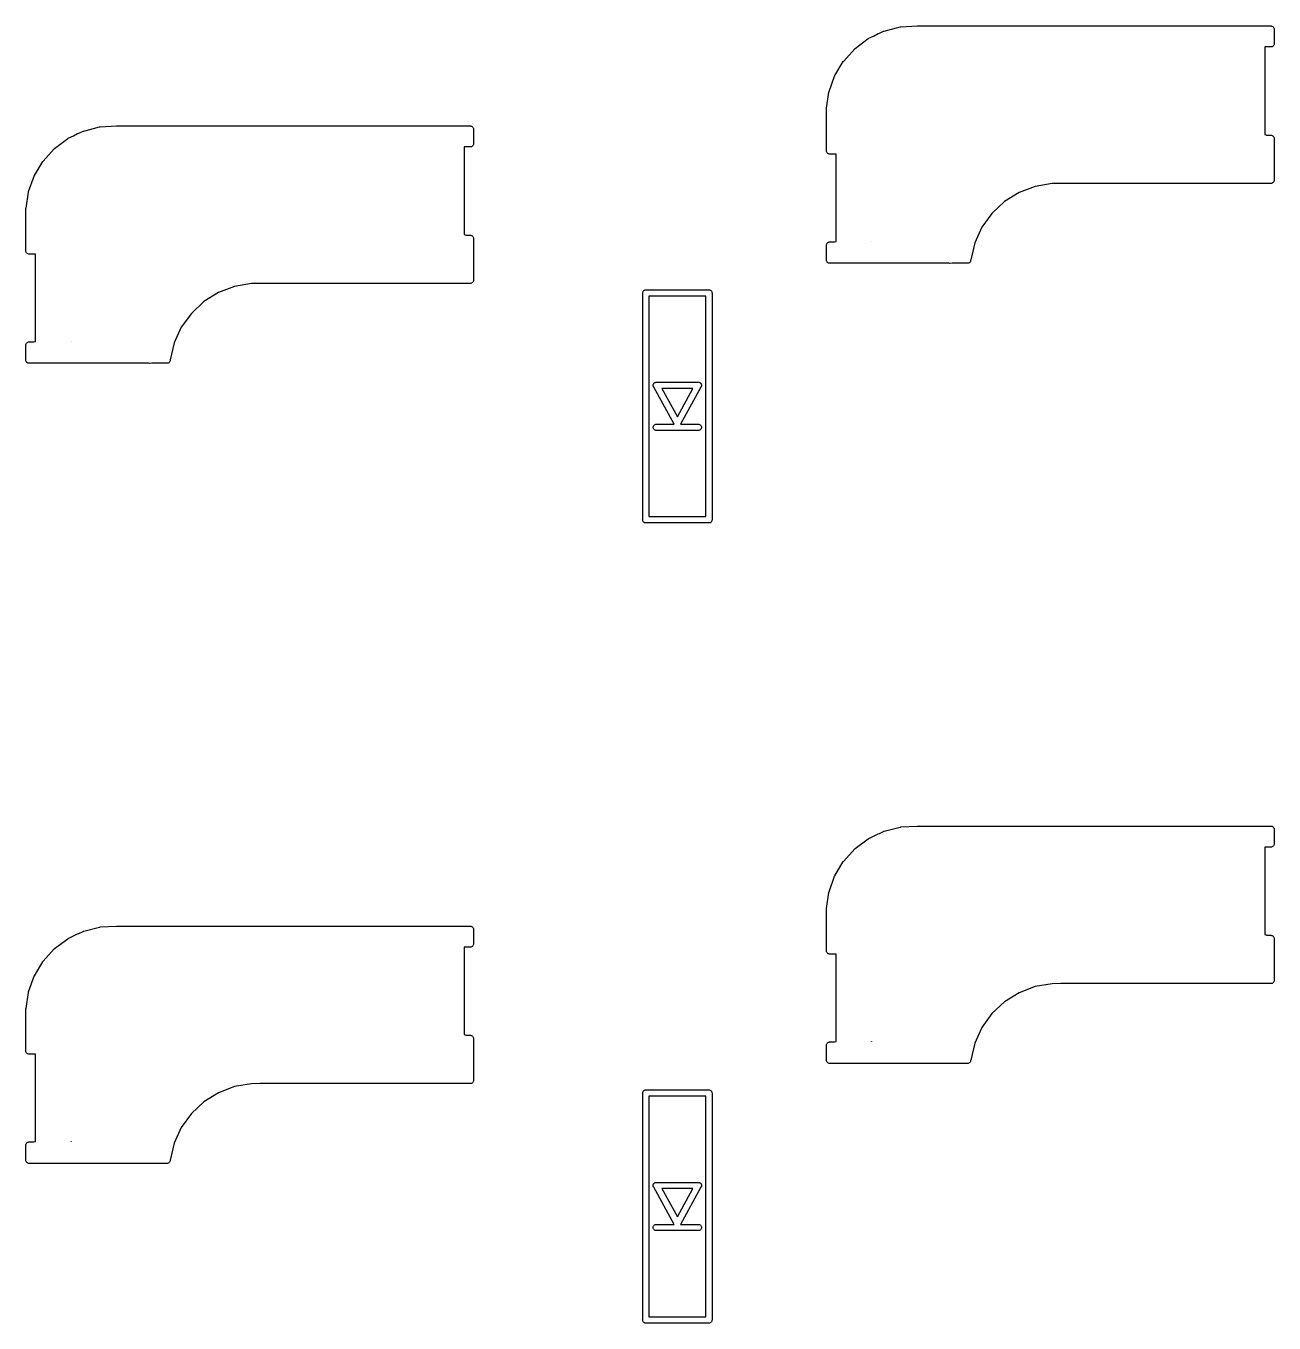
# Model space of a CAD drawing. Extents: x 85 to 230, y -159 to -77.
# Drawn here: x 127.38 to 157.07, y -109.93 to -79.05 of the extents above; entities that cross this region are included whole.
import ezdxf

# ---------------------------------------------------------------- set-up
doc = ezdxf.new("R2010")
doc.units = 0
doc.header["$MEASUREMENT"] = 0
doc.layers.add('BLACK', color=7, linetype='CONTINUOUS')

msp = doc.modelspace()

# ---------------------------------------------------------------- linework, layer by layer
at = {"layer": 'BLACK', "linetype": 'CONTINUOUS'}
for p, q in [((148.192, -79.0709), (148.582, -79.0495)), ((148.582, -79.0495), (148.583, -79.0494)), ((148.583, -79.0494), (148.586, -79.0496)), ((148.586, -79.0496), (148.59, -79.0494)), ((148.59, -79.0494), (148.602, -79.05)), ((148.602, -79.05), (156.996, -79.05)), ((156.996, -79.05), (157, -79.0496)), ((157, -79.0496), (157.005, -79.0501)), ((157.005, -79.0501), (157.015, -79.0511)), ((157.015, -79.0511), (157.029, -79.0554)), ((157.029, -79.0554), (157.042, -79.0623)), ((147.106, -79.5847), (147.42, -79.3509)), ((147.42, -79.3503), (147.426, -79.3469)), ((147.42, -79.3509), (147.42, -79.3503)), ((147.426, -79.3469), (147.432, -79.3433)), ((147.432, -79.3433), (147.56, -79.282)), ((147.56, -79.282), (147.653, -79.2325)), ((147.653, -79.2325), (147.683, -79.2233)), ((147.683, -79.2233), (147.785, -79.1748)), ((147.785, -79.1748), (147.786, -79.1744)), ((147.786, -79.1744), (147.792, -79.1722)), ((147.792, -79.1722), (147.799, -79.1699)), ((147.799, -79.1699), (148.177, -79.0731)), ((148.177, -79.0731), (148.178, -79.0728)), ((148.177, -79.0731), (148.177, -79.0731)), ((148.177, -79.0731), (148.177, -79.0731)), ((148.178, -79.0728), (148.185, -79.0719)), ((148.185, -79.0719), (148.192, -79.0709)), ((157.042, -79.0623), (157.053, -79.0717)), ((157.053, -79.0717), (157.063, -79.0831)), ((157.063, -79.0831), (157.07, -79.0962)), ((157.07, -79.0962), (157.074, -79.1103)), ((157.074, -79.1103), (157.075, -79.125)), ((157.075, -79.125), (157.075, -79.1287)), ((157.075, -79.1287), (157.075, -79.4713)), ((146.834, -79.8847), (147.096, -79.5945)), ((147.096, -79.5938), (147.101, -79.5893)), ((147.096, -79.5945), (147.096, -79.5938)), ((147.096, -79.5945), (147.096, -79.5945)), ((147.096, -79.5945), (147.096, -79.5945)), ((147.101, -79.5893), (147.106, -79.5847)), ((156.996, -79.55), (156.855, -79.55)), ((156.855, -79.55), (156.855, -81.6327)), ((157, -79.5504), (156.996, -79.55)), ((157.004, -79.55), (157, -79.5504)), ((157.015, -79.5489), (157.004, -79.55)), ((157.029, -79.5446), (157.015, -79.5489)), ((157.042, -79.5377), (157.029, -79.5446)), ((157.053, -79.5283), (157.042, -79.5377)), ((157.063, -79.5169), (157.053, -79.5283)), ((157.07, -79.5038), (157.063, -79.5169)), ((157.074, -79.4897), (157.07, -79.5038)), ((157.075, -79.475), (157.074, -79.4897)), ((157.075, -79.4713), (157.075, -79.475)), ((146.625, -80.2319), (146.825, -79.8965)), ((146.825, -79.8964), (146.826, -79.8956)), ((146.825, -79.8965), (146.825, -79.8964)), ((146.825, -79.8965), (146.825, -79.8965)), ((146.826, -79.8956), (146.83, -79.8902)), ((146.83, -79.8902), (146.834, -79.8847)), ((146.487, -80.6132), (146.618, -80.2452)), ((146.618, -80.2452), (146.619, -80.2442)), ((146.619, -80.2442), (146.622, -80.2381)), ((146.622, -80.2381), (146.625, -80.2319)), ((146.427, -81.0085), (146.483, -80.6274)), ((146.483, -80.6264), (146.485, -80.6198)), ((146.483, -80.6274), (146.483, -80.6264)), ((146.483, -80.6274), (146.483, -80.6274)), ((146.483, -80.6274), (146.483, -80.6274)), ((146.485, -80.6198), (146.487, -80.6132)), ((146.425, -81.0213), (146.426, -81.0103)), ((146.425, -82.0213), (146.425, -81.0213)), ((146.426, -81.0103), (146.427, -81.0085)), ((128.749, -81.5511), (129.127, -81.4543)), ((129.127, -81.4543), (129.128, -81.4541)), ((129.127, -81.4543), (129.127, -81.4543)), ((129.127, -81.4543), (129.127, -81.4543)), ((129.128, -81.4541), (129.135, -81.4531)), ((129.135, -81.4531), (129.142, -81.4521)), ((129.142, -81.4521), (129.532, -81.4307)), ((129.532, -81.4307), (129.533, -81.4307)), ((129.533, -81.4307), (129.536, -81.4308)), ((129.536, -81.4308), (129.54, -81.4307)), ((129.54, -81.4307), (129.552, -81.4312)), ((129.552, -81.4312), (137.946, -81.4312)), ((137.946, -81.4312), (137.95, -81.4309)), ((137.95, -81.4309), (137.955, -81.4314)), ((137.955, -81.4314), (137.965, -81.4323)), ((137.965, -81.4323), (137.979, -81.4366)), ((137.979, -81.4366), (137.992, -81.4436)), ((137.992, -81.4436), (138.003, -81.453)), ((138.003, -81.453), (138.013, -81.4644)), ((138.013, -81.4644), (138.02, -81.4774)), ((138.02, -81.4774), (138.024, -81.4915)), ((138.024, -81.4915), (138.025, -81.5062)), ((138.025, -81.5062), (138.025, -81.5099)), ((138.025, -81.5099), (138.025, -81.8526)), ((128.056, -81.9659), (128.37, -81.7322)), ((128.37, -81.7315), (128.376, -81.7281)), ((128.37, -81.7322), (128.37, -81.7315)), ((128.376, -81.7281), (128.382, -81.7246)), ((128.382, -81.7246), (128.51, -81.6633)), ((128.51, -81.6633), (128.603, -81.6137)), ((128.603, -81.6137), (128.633, -81.6046)), ((128.633, -81.6046), (128.735, -81.5561)), ((128.735, -81.5561), (128.736, -81.5557)), ((128.736, -81.5557), (128.742, -81.5534)), ((128.742, -81.5534), (128.749, -81.5511)), ((156.855, -81.6327), (156.877, -81.6393)), ((156.877, -81.6393), (156.897, -81.65)), ((156.897, -81.65), (156.996, -81.65)), ((156.996, -81.65), (157, -81.6496)), ((157, -81.6496), (157.004, -81.65)), ((157.004, -81.65), (157.015, -81.6511)), ((157.015, -81.6511), (157.029, -81.6554)), ((157.029, -81.6554), (157.042, -81.6623)), ((157.042, -81.6623), (157.053, -81.6717)), ((157.053, -81.6717), (157.063, -81.6831)), ((157.063, -81.6831), (157.07, -81.6962)), ((157.07, -81.6962), (157.074, -81.7103)), ((157.074, -81.7103), (157.075, -81.725)), ((157.075, -81.725), (157.075, -81.7287)), ((157.075, -81.7287), (157.075, -82.7213)), ((127.784, -82.2659), (128.046, -81.9758)), ((128.046, -81.975), (128.051, -81.9705)), ((128.046, -81.9758), (128.046, -81.975)), ((128.046, -81.9758), (128.046, -81.9758)), ((128.046, -81.9758), (128.046, -81.9758)), ((128.051, -81.9705), (128.056, -81.9659)), ((137.946, -81.9312), (137.805, -81.9312)), ((137.805, -81.9312), (137.805, -84.0139)), ((137.95, -81.9316), (137.946, -81.9312)), ((137.954, -81.9312), (137.95, -81.9316)), ((137.965, -81.9302), (137.954, -81.9312)), ((137.979, -81.9259), (137.965, -81.9302)), ((137.992, -81.9189), (137.979, -81.9259)), ((138.003, -81.9095), (137.992, -81.9189)), ((138.013, -81.8981), (138.003, -81.9095)), ((138.02, -81.8851), (138.013, -81.8981)), ((138.024, -81.871), (138.02, -81.8851)), ((138.025, -81.8563), (138.024, -81.871)), ((138.025, -81.8526), (138.025, -81.8563)), ((146.425, -82.025), (146.425, -82.0213)), ((146.426, -82.0397), (146.425, -82.025)), ((146.43, -82.0538), (146.426, -82.0397)), ((146.437, -82.0669), (146.43, -82.0538)), ((146.447, -82.0783), (146.437, -82.0669)), ((146.458, -82.0877), (146.447, -82.0783)), ((146.471, -82.0946), (146.458, -82.0877)), ((146.485, -82.0989), (146.471, -82.0946)), ((146.496, -82.1), (146.485, -82.0989)), ((146.5, -82.1004), (146.496, -82.1)), ((146.504, -82.1), (146.5, -82.1004)), ((146.655, -82.1), (146.504, -82.1)), ((146.655, -84.1782), (146.655, -82.1)), ((127.575, -82.6132), (127.775, -82.2777)), ((127.775, -82.2777), (127.776, -82.2768)), ((127.775, -82.2777), (127.775, -82.2777)), ((127.775, -82.2777), (127.775, -82.2777)), ((127.776, -82.2768), (127.78, -82.2714)), ((127.78, -82.2714), (127.784, -82.2659)), ((127.437, -82.9945), (127.568, -82.6264)), ((127.568, -82.6264), (127.569, -82.6254)), ((127.569, -82.6254), (127.572, -82.6193)), ((127.572, -82.6193), (127.575, -82.6132)), ((157.07, -82.7538), (157.063, -82.7669)), ((157.074, -82.7397), (157.07, -82.7538)), ((157.075, -82.725), (157.074, -82.7397)), ((157.075, -82.7213), (157.075, -82.725)), ((127.377, -83.3898), (127.433, -83.0087)), ((127.433, -83.0076), (127.435, -83.0011)), ((127.433, -83.0086), (127.433, -83.0076)), ((127.433, -83.0087), (127.433, -83.0086)), ((127.433, -83.0087), (127.433, -83.0087)), ((127.435, -83.0011), (127.437, -82.9945)), ((151.007, -83.0161), (150.66, -83.2321)), ((151.39, -82.8716), (151.007, -83.0161)), ((151.795, -82.8039), (151.39, -82.8716)), ((152.001, -82.8), (151.795, -82.8039)), ((156.996, -82.8), (152.001, -82.8)), ((157, -82.8004), (156.996, -82.8)), ((157.004, -82.8), (157, -82.8004)), ((157.015, -82.7989), (157.004, -82.8)), ((157.029, -82.7946), (157.015, -82.7989)), ((157.042, -82.7877), (157.029, -82.7946)), ((157.053, -82.7783), (157.042, -82.7877)), ((157.063, -82.7669), (157.053, -82.7783)), ((150.66, -83.2321), (150.361, -83.5115)), ((127.375, -83.4026), (127.376, -83.3915)), ((127.375, -84.4026), (127.375, -83.4026)), ((127.376, -83.3915), (127.377, -83.3898)), ((150.361, -83.5115), (150.122, -83.8435)), ((150.122, -83.8435), (149.953, -84.2157)), ((137.805, -84.0139), (137.827, -84.0206)), ((137.827, -84.0206), (137.847, -84.0312)), ((137.847, -84.0312), (137.946, -84.0312)), ((137.946, -84.0312), (137.95, -84.0309)), ((137.95, -84.0309), (137.954, -84.0312)), ((137.954, -84.0312), (137.965, -84.0323)), ((137.965, -84.0323), (137.979, -84.0366)), ((137.979, -84.0366), (137.992, -84.0436)), ((137.992, -84.0436), (138.003, -84.053)), ((138.003, -84.053), (138.013, -84.0644)), ((138.013, -84.0644), (138.02, -84.0774)), ((138.02, -84.0774), (138.024, -84.0915)), ((138.024, -84.0915), (138.025, -84.1063)), ((138.025, -84.1063), (138.025, -84.1099)), ((138.025, -84.1099), (138.025, -85.1026)), ((146.425, -84.265), (146.426, -84.2503)), ((146.425, -84.2687), (146.425, -84.265)), ((146.425, -84.6213), (146.425, -84.2687)), ((146.426, -84.2503), (146.43, -84.2362)), ((146.43, -84.2362), (146.437, -84.2231)), ((146.437, -84.2231), (146.447, -84.2117)), ((146.447, -84.2117), (146.458, -84.2023)), ((146.458, -84.2023), (146.471, -84.1954)), ((146.471, -84.1954), (146.485, -84.1911)), ((146.485, -84.1911), (146.496, -84.19)), ((146.496, -84.19), (146.5, -84.1896)), ((146.5, -84.1896), (146.504, -84.19)), ((146.504, -84.19), (146.613, -84.19)), ((146.613, -84.19), (146.651, -84.1786)), ((146.651, -84.1786), (146.655, -84.1782)), ((147.499, -84.175), (147.497, -84.1741)), ((147.497, -84.1741), (147.497, -84.175)), ((147.497, -84.175), (147.499, -84.175)), ((149.953, -84.2157), (149.857, -84.6208)), ((127.375, -84.4062), (127.375, -84.4026)), ((127.376, -84.421), (127.375, -84.4062)), ((127.38, -84.4351), (127.376, -84.421)), ((127.387, -84.4481), (127.38, -84.4351)), ((127.397, -84.4595), (127.387, -84.4481)), ((127.408, -84.4689), (127.397, -84.4595)), ((127.421, -84.4759), (127.408, -84.4689)), ((127.435, -84.4802), (127.421, -84.4759)), ((127.446, -84.4813), (127.435, -84.4802)), ((127.45, -84.4816), (127.446, -84.4813)), ((127.454, -84.4813), (127.45, -84.4816)), ((127.605, -84.4813), (127.454, -84.4813)), ((127.605, -86.5595), (127.605, -84.4813)), ((146.425, -84.625), (146.425, -84.6213)), ((146.426, -84.6397), (146.425, -84.625)), ((146.43, -84.6538), (146.426, -84.6397)), ((146.437, -84.6669), (146.43, -84.6538)), ((146.443, -84.6741), (146.437, -84.6669)), ((146.447, -84.6783), (146.443, -84.6741)), ((146.458, -84.6877), (146.447, -84.6783)), ((146.471, -84.6946), (146.458, -84.6877)), ((146.485, -84.6989), (146.471, -84.6946)), ((146.5, -84.7004), (146.485, -84.6989)), ((146.504, -84.7), (146.5, -84.7004)), ((149.34, -84.7), (146.504, -84.7)), ((149.362, -84.703), (149.34, -84.7)), ((149.418, -84.7), (149.362, -84.703)), ((149.784, -84.7), (149.418, -84.7)), ((149.795, -84.6989), (149.784, -84.7)), ((149.809, -84.6946), (149.795, -84.6989)), ((149.822, -84.6877), (149.809, -84.6946)), ((149.833, -84.6783), (149.822, -84.6877)), ((149.843, -84.6669), (149.833, -84.6783)), ((149.85, -84.6538), (149.843, -84.6669)), ((149.854, -84.6397), (149.85, -84.6538)), ((149.855, -84.625), (149.854, -84.6397)), ((149.856, -84.6218), (149.855, -84.6248)), ((149.855, -84.6248), (149.855, -84.625)), ((149.857, -84.6208), (149.856, -84.6218)), ((132.745, -85.1851), (132.34, -85.2528)), ((132.951, -85.1812), (132.745, -85.1851)), ((137.946, -85.1812), (132.951, -85.1812)), ((137.95, -85.1816), (137.946, -85.1812)), ((137.954, -85.1812), (137.95, -85.1816)), ((137.965, -85.1802), (137.954, -85.1812)), ((137.979, -85.1759), (137.965, -85.1802)), ((137.992, -85.1689), (137.979, -85.1759)), ((138.003, -85.1595), (137.992, -85.1689)), ((138.013, -85.1481), (138.003, -85.1595)), ((138.02, -85.1351), (138.013, -85.1481)), ((138.024, -85.121), (138.02, -85.1351)), ((138.025, -85.1063), (138.024, -85.121)), ((138.025, -85.1026), (138.025, -85.1063)), ((131.957, -85.3973), (131.61, -85.6133)), ((132.34, -85.2528), (131.957, -85.3973)), ((142.05, -85.4066), (142.052, -85.3919)), ((142.051, -85.4103), (142.05, -85.4066)), ((142.051, -90.8029), (142.051, -85.4103)), ((142.052, -85.3919), (142.056, -85.3778)), ((142.056, -85.3778), (142.063, -85.3648)), ((142.063, -85.3648), (142.072, -85.3533)), ((142.072, -85.3533), (142.084, -85.344)), ((142.084, -85.344), (142.097, -85.337)), ((142.097, -85.337), (142.111, -85.3327)), ((142.111, -85.3327), (142.122, -85.3316)), ((142.122, -85.3316), (142.126, -85.3313)), ((142.126, -85.3313), (142.129, -85.3316)), ((142.129, -85.3316), (143.622, -85.3316)), ((142.201, -85.4816), (142.201, -90.7316)), ((143.551, -85.4816), (142.201, -85.4816)), ((143.551, -90.7316), (143.551, -85.4816)), ((143.622, -85.3316), (143.626, -85.3313)), ((143.626, -85.3313), (143.629, -85.3316)), ((143.629, -85.3316), (143.64, -85.3327)), ((143.64, -85.3327), (143.654, -85.337)), ((143.654, -85.337), (143.667, -85.344)), ((143.667, -85.344), (143.679, -85.3533)), ((143.679, -85.3533), (143.688, -85.3648)), ((143.688, -85.3648), (143.695, -85.3778)), ((143.695, -85.3778), (143.7, -85.3919)), ((143.7, -85.3919), (143.701, -85.4066)), ((143.701, -85.4066), (143.701, -85.4103)), ((143.701, -85.4103), (143.701, -90.8029)), ((131.61, -85.6133), (131.311, -85.8927)), ((131.311, -85.8927), (131.072, -86.2248)), ((131.072, -86.2248), (130.903, -86.5969)), ((127.375, -86.6462), (127.376, -86.6315)), ((127.375, -86.6499), (127.375, -86.6462)), ((127.375, -87.0026), (127.375, -86.6499)), ((127.376, -86.6315), (127.38, -86.6174)), ((127.38, -86.6174), (127.387, -86.6044)), ((127.387, -86.6044), (127.397, -86.593)), ((127.397, -86.593), (127.408, -86.5836)), ((127.408, -86.5836), (127.421, -86.5766)), ((127.421, -86.5766), (127.435, -86.5723)), ((127.435, -86.5723), (127.446, -86.5712)), ((127.446, -86.5712), (127.45, -86.5709)), ((127.45, -86.5709), (127.454, -86.5712)), ((127.454, -86.5712), (127.563, -86.5712)), ((127.563, -86.5712), (127.601, -86.5599)), ((127.601, -86.5599), (127.605, -86.5595)), ((128.449, -86.5562), (128.447, -86.5553)), ((128.447, -86.5553), (128.447, -86.5562)), ((128.447, -86.5562), (128.449, -86.5562)), ((130.903, -86.5969), (130.807, -87.0021)), ((127.375, -87.0062), (127.375, -87.0026)), ((127.376, -87.021), (127.375, -87.0062)), ((127.38, -87.0351), (127.376, -87.021)), ((127.387, -87.0481), (127.38, -87.0351)), ((127.393, -87.0553), (127.387, -87.0481)), ((127.397, -87.0595), (127.393, -87.0553)), ((127.408, -87.0689), (127.397, -87.0595)), ((127.421, -87.0759), (127.408, -87.0689)), ((127.435, -87.0802), (127.421, -87.0759)), ((127.45, -87.0816), (127.435, -87.0802)), ((127.454, -87.0812), (127.45, -87.0816)), ((130.29, -87.0812), (127.454, -87.0812)), ((130.312, -87.0843), (130.29, -87.0812)), ((130.368, -87.0812), (130.312, -87.0843)), ((130.734, -87.0812), (130.368, -87.0812)), ((130.745, -87.0802), (130.734, -87.0812)), ((130.759, -87.0759), (130.745, -87.0802)), ((130.772, -87.0689), (130.759, -87.0759)), ((130.783, -87.0595), (130.772, -87.0689)), ((130.793, -87.0481), (130.783, -87.0595)), ((130.8, -87.0351), (130.793, -87.0481)), ((130.804, -87.021), (130.8, -87.0351)), ((130.805, -87.0062), (130.804, -87.021)), ((130.806, -87.0031), (130.805, -87.0061)), ((130.805, -87.0061), (130.805, -87.0062)), ((130.807, -87.0021), (130.806, -87.0031)), ((142.3, -87.6005), (142.301, -87.5962)), ((142.301, -87.6035), (142.3, -87.6005)), ((142.3, -87.6066), (142.301, -87.6035)), ((142.301, -87.6109), (142.3, -87.6066)), ((142.301, -87.5962), (142.302, -87.5919)), ((142.301, -87.6152), (142.301, -87.6109)), ((142.301, -87.6182), (142.301, -87.6152)), ((142.302, -87.6213), (142.301, -87.6182)), ((142.302, -87.5919), (142.303, -87.589)), ((142.303, -87.6255), (142.302, -87.6213)), ((142.303, -87.5859), (142.305, -87.5819)), ((142.303, -87.589), (142.303, -87.5859)), ((142.304, -87.6297), (142.303, -87.6255)), ((142.305, -87.6325), (142.304, -87.6297)), ((142.305, -87.5819), (142.306, -87.5778)), ((142.306, -87.6355), (142.305, -87.6325)), ((142.306, -87.5778), (142.307, -87.575)), ((142.308, -87.6393), (142.306, -87.6355)), ((142.307, -87.575), (142.309, -87.5722)), ((142.308, -87.6398), (142.308, -87.6393)), ((142.31, -87.6425), (142.308, -87.6398)), ((142.309, -87.5722), (142.311, -87.5686)), ((142.313, -87.6485), (142.31, -87.6425)), ((142.311, -87.5686), (142.313, -87.5648)), ((142.313, -87.5648), (142.315, -87.5624)), ((142.313, -87.649), (142.313, -87.6485)), ((142.804, -88.5316), (142.313, -87.649)), ((142.315, -87.5624), (142.317, -87.5598)), ((142.317, -87.5598), (142.32, -87.5567)), ((142.32, -87.5567), (142.322, -87.5533)), ((142.322, -87.5533), (142.325, -87.5514)), ((142.325, -87.5514), (142.327, -87.5491)), ((142.327, -87.5491), (142.33, -87.5467)), ((142.33, -87.5467), (142.334, -87.544)), ((142.334, -87.544), (142.336, -87.5425)), ((142.336, -87.5425), (142.339, -87.5407)), ((142.339, -87.5407), (142.343, -87.539)), ((142.343, -87.539), (142.347, -87.537)), ((142.347, -87.537), (142.35, -87.5361)), ((142.35, -87.5361), (142.353, -87.5349)), ((142.353, -87.5349), (142.357, -87.534)), ((142.357, -87.534), (142.361, -87.5327)), ((142.361, -87.5327), (142.364, -87.5324)), ((142.364, -87.5324), (142.367, -87.5318)), ((142.367, -87.5318), (142.371, -87.5317)), ((142.371, -87.5317), (142.372, -87.5316)), ((142.372, -87.5316), (142.375, -87.5316)), ((142.375, -87.5316), (142.382, -87.5315)), ((142.382, -87.5315), (142.382, -87.5316)), ((142.382, -87.5316), (143.369, -87.5316)), ((142.503, -87.6816), (142.876, -88.3522)), ((143.248, -87.6816), (142.503, -87.6816)), ((142.876, -88.3522), (143.248, -87.6816)), ((143.438, -87.649), (142.948, -88.5316)), ((143.369, -87.5316), (143.369, -87.5315)), ((143.369, -87.5315), (143.376, -87.5316)), ((143.376, -87.5316), (143.379, -87.5316)), ((143.379, -87.5316), (143.38, -87.5317)), ((143.38, -87.5317), (143.384, -87.5318)), ((143.384, -87.5318), (143.387, -87.5324)), ((143.387, -87.5324), (143.39, -87.5327)), ((143.39, -87.5327), (143.394, -87.534)), ((143.394, -87.534), (143.399, -87.5349)), ((143.399, -87.5349), (143.401, -87.5361)), ((143.401, -87.5361), (143.404, -87.537)), ((143.404, -87.537), (143.408, -87.539)), ((143.408, -87.539), (143.412, -87.5407)), ((143.412, -87.5407), (143.415, -87.5425)), ((143.415, -87.5425), (143.417, -87.544)), ((143.417, -87.544), (143.421, -87.5467)), ((143.421, -87.5467), (143.424, -87.5491)), ((143.424, -87.5491), (143.426, -87.5514)), ((143.426, -87.5514), (143.429, -87.5533)), ((143.429, -87.5533), (143.432, -87.5567)), ((143.432, -87.5567), (143.435, -87.5598)), ((143.435, -87.5598), (143.436, -87.5624)), ((143.436, -87.5624), (143.438, -87.5648)), ((143.438, -87.5648), (143.44, -87.5686)), ((143.441, -87.6426), (143.438, -87.6485)), ((143.438, -87.6485), (143.438, -87.649)), ((143.44, -87.5686), (143.443, -87.5722)), ((143.443, -87.6398), (143.441, -87.6426)), ((143.443, -87.5722), (143.444, -87.575)), ((143.445, -87.6355), (143.443, -87.6393)), ((143.443, -87.6393), (143.443, -87.6398)), ((143.444, -87.575), (143.445, -87.5778)), ((143.445, -87.5778), (143.446, -87.5819)), ((143.446, -87.6325), (143.445, -87.6355)), ((143.446, -87.5819), (143.448, -87.5859)), ((143.447, -87.6297), (143.446, -87.6325)), ((143.448, -87.6255), (143.447, -87.6297)), ((143.448, -87.5859), (143.449, -87.589)), ((143.45, -87.6213), (143.448, -87.6255)), ((143.449, -87.589), (143.45, -87.5919)), ((143.45, -87.5919), (143.45, -87.5962)), ((143.45, -87.5962), (143.451, -87.6005)), ((143.451, -87.6109), (143.45, -87.6152)), ((143.45, -87.6152), (143.45, -87.6182)), ((143.45, -87.6182), (143.45, -87.6213)), ((143.451, -87.6005), (143.451, -87.6035)), ((143.451, -87.6035), (143.451, -87.6066)), ((143.451, -87.6066), (143.451, -87.6109)), ((142.3, -88.6066), (142.302, -88.5919)), ((142.302, -88.6213), (142.3, -88.6066)), ((142.302, -88.5919), (142.306, -88.5778)), ((142.306, -88.6355), (142.302, -88.6213)), ((142.306, -88.5778), (142.313, -88.5648)), ((142.313, -88.5648), (142.322, -88.5533)), ((142.322, -88.5533), (142.334, -88.544)), ((142.334, -88.544), (142.347, -88.537)), ((142.347, -88.537), (142.361, -88.5327)), ((142.361, -88.5327), (142.372, -88.5316)), ((142.372, -88.5316), (142.804, -88.5316)), ((142.948, -88.5316), (143.379, -88.5316)), ((143.379, -88.5316), (143.39, -88.5327)), ((143.39, -88.5327), (143.404, -88.537)), ((143.404, -88.537), (143.417, -88.544)), ((143.417, -88.544), (143.429, -88.5533)), ((143.429, -88.5533), (143.438, -88.5648)), ((143.438, -88.5648), (143.445, -88.5778)), ((143.445, -88.5778), (143.45, -88.5919)), ((143.45, -88.6213), (143.445, -88.6355)), ((143.45, -88.5919), (143.451, -88.6066)), ((143.451, -88.6066), (143.45, -88.6213)), ((142.313, -88.6485), (142.306, -88.6355)), ((142.322, -88.6599), (142.313, -88.6485)), ((142.334, -88.6693), (142.322, -88.6599)), ((142.347, -88.6762), (142.334, -88.6693)), ((142.361, -88.6805), (142.347, -88.6762)), ((142.372, -88.6816), (142.361, -88.6805)), ((143.379, -88.6816), (142.372, -88.6816)), ((143.39, -88.6805), (143.379, -88.6816)), ((143.404, -88.6762), (143.39, -88.6805)), ((143.417, -88.6693), (143.404, -88.6762)), ((143.429, -88.6599), (143.417, -88.6693)), ((143.438, -88.6485), (143.429, -88.6599)), ((143.445, -88.6355), (143.438, -88.6485)), ((142.201, -90.7316), (143.551, -90.7316)), ((142.05, -90.8066), (142.051, -90.8029)), ((142.052, -90.8213), (142.05, -90.8066)), ((142.056, -90.8355), (142.052, -90.8213)), ((142.063, -90.8485), (142.056, -90.8355)), ((142.072, -90.8599), (142.063, -90.8485)), ((142.084, -90.8693), (142.072, -90.8599)), ((142.097, -90.8762), (142.084, -90.8693)), ((142.111, -90.8805), (142.097, -90.8762)), ((142.122, -90.8816), (142.111, -90.8805)), ((142.126, -90.882), (142.122, -90.8816)), ((142.129, -90.8816), (142.126, -90.882)), ((143.622, -90.8816), (142.129, -90.8816)), ((143.626, -90.882), (143.622, -90.8816)), ((143.629, -90.8816), (143.626, -90.882)), ((143.64, -90.8805), (143.629, -90.8816)), ((143.654, -90.8762), (143.64, -90.8805)), ((143.667, -90.8693), (143.654, -90.8762)), ((143.679, -90.8599), (143.667, -90.8693)), ((143.688, -90.8485), (143.679, -90.8599)), ((143.695, -90.8355), (143.688, -90.8485)), ((143.7, -90.8213), (143.695, -90.8355)), ((143.701, -90.8066), (143.7, -90.8213)), ((143.701, -90.8029), (143.701, -90.8066)), ((147.799, -98.2199), (148.177, -98.1231)), ((148.177, -98.1231), (148.178, -98.1228)), ((148.177, -98.1231), (148.177, -98.1231)), ((148.177, -98.1231), (148.177, -98.1231)), ((148.178, -98.1228), (148.185, -98.1219)), ((148.185, -98.1219), (148.192, -98.1209)), ((148.192, -98.1209), (148.582, -98.0995)), ((148.582, -98.0995), (148.583, -98.0994)), ((148.583, -98.0994), (148.586, -98.0996)), ((148.586, -98.0996), (148.59, -98.0994)), ((148.59, -98.0994), (148.602, -98.1)), ((148.602, -98.1), (156.996, -98.1)), ((156.996, -98.1), (157, -98.0996)), ((157, -98.0996), (157.005, -98.1001)), ((157.005, -98.1001), (157.015, -98.1011)), ((157.015, -98.1011), (157.029, -98.1054)), ((157.029, -98.1054), (157.042, -98.1123)), ((157.042, -98.1123), (157.053, -98.1217)), ((157.053, -98.1217), (157.063, -98.1331)), ((157.063, -98.1331), (157.07, -98.1462)), ((157.07, -98.1462), (157.074, -98.1603)), ((157.074, -98.1603), (157.075, -98.175)), ((157.075, -98.175), (157.075, -98.1787)), ((157.075, -98.1787), (157.075, -98.5213)), ((147.106, -98.6347), (147.42, -98.4009)), ((147.42, -98.4003), (147.426, -98.3969)), ((147.42, -98.4009), (147.42, -98.4003)), ((147.426, -98.3969), (147.432, -98.3933)), ((147.432, -98.3933), (147.56, -98.332)), ((147.56, -98.332), (147.653, -98.2825)), ((147.653, -98.2825), (147.683, -98.2733)), ((147.683, -98.2733), (147.785, -98.2248)), ((147.785, -98.2248), (147.786, -98.2244)), ((147.786, -98.2244), (147.792, -98.2222)), ((147.792, -98.2222), (147.799, -98.2199)), ((146.834, -98.9347), (147.096, -98.6445)), ((147.096, -98.6438), (147.101, -98.6393)), ((147.096, -98.6445), (147.096, -98.6438)), ((147.096, -98.6445), (147.096, -98.6445)), ((147.096, -98.6445), (147.096, -98.6445)), ((147.101, -98.6393), (147.106, -98.6347)), ((156.996, -98.6), (156.855, -98.6)), ((156.855, -98.6), (156.855, -100.683)), ((157, -98.6004), (156.996, -98.6)), ((157.004, -98.6), (157, -98.6004)), ((157.006, -98.5998), (157.004, -98.5999)), ((157.004, -98.5999), (157.004, -98.6)), ((157.015, -98.5989), (157.006, -98.5998)), ((157.029, -98.5946), (157.015, -98.5989)), ((157.042, -98.5877), (157.029, -98.5946)), ((157.053, -98.5783), (157.042, -98.5877)), ((157.063, -98.5669), (157.053, -98.5783)), ((157.07, -98.5538), (157.063, -98.5669)), ((157.074, -98.5397), (157.07, -98.5538)), ((157.075, -98.525), (157.074, -98.5397)), ((157.075, -98.5213), (157.075, -98.525)), ((146.625, -99.2819), (146.825, -98.9465)), ((146.825, -98.9464), (146.826, -98.9456)), ((146.825, -98.9465), (146.825, -98.9464)), ((146.825, -98.9465), (146.825, -98.9465)), ((146.826, -98.9456), (146.83, -98.9402)), ((146.83, -98.9402), (146.834, -98.9347)), ((146.487, -99.6632), (146.618, -99.2952)), ((146.618, -99.2952), (146.619, -99.2942)), ((146.619, -99.2942), (146.622, -99.2881)), ((146.622, -99.2881), (146.625, -99.2819)), ((146.427, -100.059), (146.483, -99.6774)), ((146.483, -99.6764), (146.485, -99.6698)), ((146.483, -99.6774), (146.483, -99.6764)), ((146.483, -99.6774), (146.483, -99.6774)), ((146.483, -99.6774), (146.483, -99.6774)), ((146.485, -99.6698), (146.487, -99.6632)), ((146.426, -100.06), (146.427, -100.059)), ((146.425, -100.071), (146.426, -100.06)), ((146.425, -101.071), (146.425, -100.071)), ((128.51, -100.713), (128.603, -100.664)), ((128.603, -100.664), (128.633, -100.655)), ((128.633, -100.655), (128.735, -100.606)), ((128.735, -100.606), (128.736, -100.606)), ((128.736, -100.606), (128.742, -100.603)), ((128.742, -100.603), (128.749, -100.601)), ((128.749, -100.601), (129.127, -100.504)), ((129.127, -100.504), (129.127, -100.504)), ((129.127, -100.504), (129.127, -100.504)), ((129.127, -100.504), (129.128, -100.504)), ((129.128, -100.504), (129.135, -100.503)), ((129.135, -100.503), (129.142, -100.502)), ((129.142, -100.502), (129.532, -100.481)), ((129.532, -100.481), (129.533, -100.481)), ((129.533, -100.481), (129.536, -100.481)), ((129.536, -100.481), (129.54, -100.481)), ((129.54, -100.481), (129.552, -100.481)), ((129.552, -100.481), (137.946, -100.481)), ((137.946, -100.481), (137.95, -100.481)), ((137.95, -100.481), (137.955, -100.481)), ((137.955, -100.481), (137.965, -100.482)), ((137.965, -100.482), (137.979, -100.487)), ((137.979, -100.487), (137.992, -100.494)), ((137.992, -100.494), (138.003, -100.503)), ((138.003, -100.503), (138.013, -100.514)), ((138.013, -100.514), (138.02, -100.527)), ((138.02, -100.527), (138.024, -100.542)), ((138.024, -100.542), (138.025, -100.556)), ((138.025, -100.556), (138.025, -100.56)), ((138.025, -100.56), (138.025, -100.903)), ((128.056, -101.016), (128.37, -100.782)), ((128.37, -100.782), (128.376, -100.778)), ((128.37, -100.782), (128.37, -100.782)), ((128.376, -100.778), (128.382, -100.775)), ((128.382, -100.775), (128.51, -100.713)), ((137.946, -100.981), (137.805, -100.981)), ((137.805, -100.981), (137.805, -103.064)), ((137.95, -100.982), (137.946, -100.981)), ((137.954, -100.981), (137.95, -100.982)), ((137.965, -100.98), (137.954, -100.981)), ((137.979, -100.976), (137.965, -100.98)), ((137.992, -100.969), (137.979, -100.976)), ((138.003, -100.96), (137.992, -100.969)), ((138.013, -100.948), (138.003, -100.96)), ((138.02, -100.935), (138.013, -100.948)), ((138.024, -100.921), (138.02, -100.935)), ((138.025, -100.906), (138.024, -100.921)), ((138.025, -100.903), (138.025, -100.906)), ((156.855, -100.683), (156.877, -100.689)), ((156.877, -100.689), (156.897, -100.7)), ((156.897, -100.7), (156.996, -100.7)), ((156.996, -100.7), (157, -100.7)), ((157, -100.7), (157.004, -100.7)), ((157.004, -100.7), (157.015, -100.701)), ((157.015, -100.701), (157.029, -100.705)), ((157.029, -100.705), (157.042, -100.712)), ((157.042, -100.712), (157.053, -100.722)), ((157.053, -100.722), (157.063, -100.733)), ((157.063, -100.733), (157.07, -100.746)), ((157.07, -100.746), (157.074, -100.76)), ((157.074, -100.76), (157.075, -100.775)), ((157.075, -100.775), (157.075, -100.779)), ((157.075, -100.779), (157.075, -101.771)), ((127.784, -101.316), (128.046, -101.026)), ((128.046, -101.025), (128.051, -101.021)), ((128.046, -101.026), (128.046, -101.025)), ((128.046, -101.026), (128.046, -101.026)), ((128.046, -101.026), (128.046, -101.026)), ((128.051, -101.021), (128.056, -101.016)), ((146.425, -101.075), (146.425, -101.071)), ((146.426, -101.09), (146.425, -101.075)), ((146.43, -101.104), (146.426, -101.09)), ((146.437, -101.117), (146.43, -101.104)), ((146.447, -101.128), (146.437, -101.117)), ((146.458, -101.138), (146.447, -101.128)), ((146.471, -101.145), (146.458, -101.138)), ((146.485, -101.149), (146.471, -101.145)), ((146.496, -101.15), (146.485, -101.149)), ((146.5, -101.15), (146.496, -101.15)), ((146.504, -101.15), (146.5, -101.15)), ((146.655, -101.15), (146.504, -101.15)), ((146.655, -103.228), (146.655, -101.15)), ((127.575, -101.663), (127.775, -101.328)), ((127.775, -101.328), (127.776, -101.327)), ((127.775, -101.328), (127.775, -101.328)), ((127.775, -101.328), (127.775, -101.328)), ((127.776, -101.327), (127.78, -101.321)), ((127.78, -101.321), (127.784, -101.316)), ((127.437, -102.044), (127.568, -101.676)), ((127.568, -101.676), (127.569, -101.675)), ((127.569, -101.675), (127.572, -101.669)), ((127.572, -101.669), (127.575, -101.663)), ((151.795, -101.854), (151.39, -101.922)), ((152.001, -101.85), (151.795, -101.854)), ((156.996, -101.85), (152.001, -101.85)), ((157, -101.85), (156.996, -101.85)), ((157.004, -101.85), (157, -101.85)), ((157.015, -101.849), (157.004, -101.85)), ((157.029, -101.845), (157.015, -101.849)), ((157.042, -101.838), (157.029, -101.845)), ((157.053, -101.828), (157.042, -101.838)), ((157.063, -101.817), (157.053, -101.828)), ((157.07, -101.804), (157.063, -101.817)), ((157.074, -101.79), (157.07, -101.804)), ((157.075, -101.775), (157.074, -101.79)), ((157.075, -101.771), (157.075, -101.775)), ((127.377, -102.44), (127.433, -102.059)), ((127.433, -102.058), (127.435, -102.051)), ((127.433, -102.059), (127.433, -102.058)), ((127.433, -102.059), (127.433, -102.059)), ((127.433, -102.059), (127.433, -102.059)), ((127.435, -102.051), (127.437, -102.044)), ((151.007, -102.066), (150.66, -102.282)), ((151.39, -101.922), (151.007, -102.066)), ((127.375, -102.453), (127.376, -102.442)), ((127.375, -103.453), (127.375, -102.453)), ((127.376, -102.442), (127.377, -102.44)), ((150.66, -102.282), (150.361, -102.561)), ((150.361, -102.561), (150.122, -102.894)), ((137.805, -103.064), (137.827, -103.071)), ((137.827, -103.071), (137.847, -103.081)), ((137.847, -103.081), (137.946, -103.081)), ((137.946, -103.081), (137.95, -103.081)), ((137.95, -103.081), (137.954, -103.081)), ((137.954, -103.081), (137.965, -103.082)), ((137.965, -103.082), (137.979, -103.087)), ((137.979, -103.087), (137.992, -103.094)), ((137.992, -103.094), (138.003, -103.103)), ((138.003, -103.103), (138.013, -103.114)), ((138.013, -103.114), (138.02, -103.127)), ((138.02, -103.127), (138.024, -103.142)), ((138.024, -103.142), (138.025, -103.156)), ((150.122, -102.894), (149.953, -103.266)), ((127.375, -103.456), (127.375, -103.453)), ((127.376, -103.471), (127.375, -103.456)), ((138.025, -103.156), (138.025, -103.16)), ((138.025, -103.16), (138.025, -104.153)), ((146.425, -103.315), (146.426, -103.3)), ((146.425, -103.319), (146.425, -103.315)), ((146.425, -103.671), (146.425, -103.319)), ((146.426, -103.3), (146.43, -103.286)), ((146.43, -103.286), (146.437, -103.273)), ((146.437, -103.273), (146.447, -103.262)), ((146.447, -103.262), (146.458, -103.252)), ((146.458, -103.252), (146.471, -103.245)), ((146.471, -103.245), (146.485, -103.241)), ((146.485, -103.241), (146.496, -103.24)), ((146.496, -103.24), (146.5, -103.24)), ((146.5, -103.24), (146.504, -103.24)), ((146.504, -103.24), (146.613, -103.24)), ((146.613, -103.24), (146.651, -103.229)), ((146.651, -103.229), (146.655, -103.228)), ((147.499, -103.225), (147.497, -103.224)), ((147.497, -103.224), (147.497, -103.225)), ((147.497, -103.225), (147.499, -103.225)), ((149.953, -103.266), (149.857, -103.671)), ((127.38, -103.485), (127.376, -103.471)), ((127.387, -103.498), (127.38, -103.485)), ((127.397, -103.51), (127.387, -103.498)), ((127.408, -103.519), (127.397, -103.51)), ((127.421, -103.526), (127.408, -103.519)), ((127.435, -103.53), (127.421, -103.526)), ((127.446, -103.531), (127.435, -103.53)), ((127.45, -103.532), (127.446, -103.531)), ((127.454, -103.531), (127.45, -103.532)), ((127.605, -103.531), (127.454, -103.531)), ((127.605, -105.609), (127.605, -103.531)), ((146.425, -103.675), (146.425, -103.671)), ((146.426, -103.69), (146.425, -103.675)), ((146.43, -103.704), (146.426, -103.69)), ((146.437, -103.717), (146.43, -103.704)), ((146.445, -103.726), (146.437, -103.717)), ((146.447, -103.728), (146.445, -103.726)), ((146.458, -103.738), (146.447, -103.728)), ((146.471, -103.745), (146.458, -103.738)), ((146.485, -103.749), (146.471, -103.745)), ((146.5, -103.75), (146.485, -103.749)), ((146.504, -103.75), (146.5, -103.75)), ((149.34, -103.75), (146.504, -103.75)), ((149.362, -103.753), (149.34, -103.75)), ((149.418, -103.75), (149.362, -103.753)), ((149.784, -103.75), (149.418, -103.75)), ((149.795, -103.749), (149.784, -103.75)), ((149.809, -103.745), (149.795, -103.749)), ((149.822, -103.738), (149.809, -103.745)), ((149.833, -103.728), (149.822, -103.738)), ((149.843, -103.717), (149.833, -103.728)), ((149.85, -103.704), (149.843, -103.717)), ((149.854, -103.69), (149.85, -103.704)), ((149.855, -103.675), (149.854, -103.69)), ((149.856, -103.672), (149.855, -103.675)), ((149.855, -103.675), (149.855, -103.675)), ((149.857, -103.671), (149.856, -103.672)), ((132.34, -104.303), (131.957, -104.447)), ((132.745, -104.235), (132.34, -104.303)), ((132.951, -104.231), (132.745, -104.235)), ((137.946, -104.231), (132.951, -104.231)), ((137.95, -104.232), (137.946, -104.231)), ((137.954, -104.231), (137.95, -104.232)), ((137.965, -104.23), (137.954, -104.231)), ((137.979, -104.226), (137.965, -104.23)), ((137.992, -104.219), (137.979, -104.226)), ((138.003, -104.21), (137.992, -104.219)), ((138.013, -104.198), (138.003, -104.21)), ((138.02, -104.185), (138.013, -104.198)), ((138.024, -104.171), (138.02, -104.185)), ((138.025, -104.156), (138.024, -104.171)), ((138.025, -104.153), (138.025, -104.156)), ((142.097, -104.387), (142.111, -104.383)), ((142.111, -104.383), (142.122, -104.382)), ((142.122, -104.382), (142.126, -104.381)), ((142.126, -104.381), (142.129, -104.382)), ((142.129, -104.382), (143.622, -104.382)), ((143.622, -104.382), (143.626, -104.381)), ((143.626, -104.381), (143.629, -104.382)), ((143.629, -104.382), (143.64, -104.383)), ((143.64, -104.383), (143.654, -104.387)), ((131.61, -104.663), (131.311, -104.943)), ((131.957, -104.447), (131.61, -104.663)), ((142.05, -104.457), (142.052, -104.442)), ((142.051, -104.46), (142.05, -104.457)), ((142.051, -109.853), (142.051, -104.46)), ((142.052, -104.442), (142.056, -104.428)), ((142.056, -104.428), (142.063, -104.415)), ((142.063, -104.415), (142.072, -104.403)), ((142.072, -104.403), (142.084, -104.394)), ((142.084, -104.394), (142.097, -104.387)), ((142.201, -104.532), (142.201, -109.782)), ((143.551, -104.532), (142.201, -104.532)), ((143.551, -109.782), (143.551, -104.532)), ((143.654, -104.387), (143.667, -104.394)), ((143.667, -104.394), (143.679, -104.403)), ((143.679, -104.403), (143.688, -104.415)), ((143.688, -104.415), (143.695, -104.428)), ((143.695, -104.428), (143.7, -104.442)), ((143.7, -104.442), (143.701, -104.457)), ((143.701, -104.457), (143.701, -104.46)), ((143.701, -104.46), (143.701, -109.853)), ((131.311, -104.943), (131.072, -105.275)), ((131.072, -105.275), (130.903, -105.647)), ((127.563, -105.621), (127.601, -105.61)), ((127.601, -105.61), (127.605, -105.609)), ((128.449, -105.606), (128.447, -105.605)), ((128.447, -105.605), (128.447, -105.606)), ((128.447, -105.606), (128.449, -105.606)), ((127.375, -105.696), (127.376, -105.682)), ((127.375, -105.7), (127.375, -105.696)), ((127.375, -106.053), (127.375, -105.7)), ((127.376, -105.682), (127.38, -105.667)), ((127.38, -105.667), (127.387, -105.654)), ((127.387, -105.654), (127.397, -105.643)), ((127.397, -105.643), (127.408, -105.634)), ((127.408, -105.634), (127.421, -105.627)), ((127.421, -105.627), (127.435, -105.622)), ((127.435, -105.622), (127.446, -105.621)), ((127.446, -105.621), (127.45, -105.621)), ((127.45, -105.621), (127.454, -105.621)), ((127.454, -105.621), (127.563, -105.621)), ((130.903, -105.647), (130.807, -106.052)), ((127.375, -106.056), (127.375, -106.053)), ((127.376, -106.071), (127.375, -106.056)), ((127.38, -106.085), (127.376, -106.071)), ((127.387, -106.098), (127.38, -106.085)), ((127.395, -106.107), (127.387, -106.098)), ((127.397, -106.11), (127.395, -106.107)), ((127.408, -106.119), (127.397, -106.11)), ((127.421, -106.126), (127.408, -106.119)), ((127.435, -106.13), (127.421, -106.126)), ((127.45, -106.132), (127.435, -106.13)), ((127.454, -106.131), (127.45, -106.132)), ((130.29, -106.131), (127.454, -106.131)), ((130.312, -106.134), (130.29, -106.131)), ((130.368, -106.131), (130.312, -106.134)), ((130.734, -106.131), (130.368, -106.131)), ((130.745, -106.13), (130.734, -106.131)), ((130.759, -106.126), (130.745, -106.13)), ((130.772, -106.119), (130.759, -106.126)), ((130.783, -106.11), (130.772, -106.119)), ((130.793, -106.098), (130.783, -106.11)), ((130.8, -106.085), (130.793, -106.098)), ((130.804, -106.071), (130.8, -106.085)), ((130.805, -106.056), (130.804, -106.071)), ((130.806, -106.053), (130.805, -106.056)), ((130.805, -106.056), (130.805, -106.056)), ((130.807, -106.052), (130.806, -106.053)), ((142.3, -106.651), (142.301, -106.646)), ((142.301, -106.654), (142.3, -106.651)), ((142.3, -106.657), (142.301, -106.654)), ((142.301, -106.661), (142.3, -106.657)), ((142.301, -106.646), (142.302, -106.642)), ((142.301, -106.665), (142.301, -106.661)), ((142.301, -106.668), (142.301, -106.665)), ((142.302, -106.671), (142.301, -106.668)), ((142.302, -106.642), (142.303, -106.639)), ((142.303, -106.676), (142.302, -106.671)), ((142.303, -106.636), (142.305, -106.632)), ((142.303, -106.639), (142.303, -106.636)), ((142.304, -106.68), (142.303, -106.676)), ((142.305, -106.683), (142.304, -106.68)), ((142.305, -106.632), (142.306, -106.628)), ((142.306, -106.686), (142.305, -106.683)), ((142.306, -106.628), (142.307, -106.625)), ((142.308, -106.689), (142.306, -106.686)), ((142.307, -106.625), (142.309, -106.622)), ((142.308, -106.69), (142.308, -106.689)), ((142.31, -106.693), (142.308, -106.69)), ((142.309, -106.622), (142.311, -106.619)), ((142.313, -106.699), (142.31, -106.693)), ((142.311, -106.619), (142.313, -106.615)), ((142.313, -106.615), (142.315, -106.612)), ((142.804, -107.582), (142.313, -106.699)), ((142.313, -106.699), (142.313, -106.699)), ((142.315, -106.612), (142.317, -106.61)), ((142.317, -106.61), (142.32, -106.607)), ((142.32, -106.607), (142.322, -106.603)), ((142.322, -106.603), (142.325, -106.601)), ((142.325, -106.601), (142.327, -106.599)), ((142.327, -106.599), (142.33, -106.597)), ((142.33, -106.597), (142.334, -106.594)), ((142.334, -106.594), (142.336, -106.593)), ((142.336, -106.593), (142.339, -106.591)), ((142.339, -106.591), (142.343, -106.589)), ((142.343, -106.589), (142.347, -106.587)), ((142.347, -106.587), (142.35, -106.586)), ((142.35, -106.586), (142.353, -106.585)), ((142.353, -106.585), (142.357, -106.584)), ((142.357, -106.584), (142.361, -106.583)), ((142.361, -106.583), (142.364, -106.582)), ((142.364, -106.582), (142.367, -106.582)), ((142.367, -106.582), (142.371, -106.582)), ((142.371, -106.582), (142.372, -106.582)), ((142.372, -106.582), (142.375, -106.582)), ((142.375, -106.582), (142.382, -106.582)), ((142.382, -106.582), (142.382, -106.582)), ((142.382, -106.582), (143.369, -106.582)), ((142.503, -106.732), (142.876, -107.402)), ((143.248, -106.732), (142.503, -106.732)), ((142.876, -107.402), (143.248, -106.732)), ((143.438, -106.699), (142.948, -107.582)), ((143.369, -106.582), (143.369, -106.582)), ((143.369, -106.582), (143.376, -106.582)), ((143.376, -106.582), (143.379, -106.582)), ((143.379, -106.582), (143.38, -106.582)), ((143.38, -106.582), (143.384, -106.582)), ((143.384, -106.582), (143.387, -106.582)), ((143.387, -106.582), (143.39, -106.583)), ((143.39, -106.583), (143.394, -106.584)), ((143.394, -106.584), (143.399, -106.585)), ((143.399, -106.585), (143.401, -106.586)), ((143.401, -106.586), (143.404, -106.587)), ((143.404, -106.587), (143.408, -106.589)), ((143.408, -106.589), (143.412, -106.591)), ((143.412, -106.591), (143.415, -106.593)), ((143.415, -106.593), (143.417, -106.594)), ((143.417, -106.594), (143.421, -106.597)), ((143.421, -106.597), (143.424, -106.599)), ((143.424, -106.599), (143.426, -106.601)), ((143.426, -106.601), (143.429, -106.603)), ((143.429, -106.603), (143.432, -106.607)), ((143.432, -106.607), (143.435, -106.61)), ((143.435, -106.61), (143.436, -106.612)), ((143.436, -106.612), (143.438, -106.615)), ((143.438, -106.615), (143.44, -106.619)), ((143.441, -106.693), (143.438, -106.699)), ((143.438, -106.699), (143.438, -106.699)), ((143.44, -106.619), (143.443, -106.622)), ((143.443, -106.69), (143.441, -106.693)), ((143.443, -106.622), (143.444, -106.625)), ((143.445, -106.686), (143.443, -106.689)), ((143.443, -106.689), (143.443, -106.69)), ((143.444, -106.625), (143.445, -106.628)), ((143.445, -106.628), (143.446, -106.632)), ((143.446, -106.683), (143.445, -106.686)), ((143.446, -106.632), (143.448, -106.636)), ((143.447, -106.68), (143.446, -106.683)), ((143.448, -106.676), (143.447, -106.68)), ((143.448, -106.636), (143.449, -106.639)), ((143.45, -106.671), (143.448, -106.676)), ((143.449, -106.639), (143.45, -106.642)), ((143.45, -106.642), (143.45, -106.646)), ((143.45, -106.646), (143.451, -106.651)), ((143.451, -106.661), (143.45, -106.665)), ((143.45, -106.665), (143.45, -106.668)), ((143.45, -106.668), (143.45, -106.671)), ((143.451, -106.651), (143.451, -106.654)), ((143.451, -106.654), (143.451, -106.657)), ((143.451, -106.657), (143.451, -106.661)), ((142.3, -107.657), (142.302, -107.642)), ((142.302, -107.671), (142.3, -107.657)), ((142.302, -107.642), (142.306, -107.628)), ((142.306, -107.686), (142.302, -107.671)), ((142.306, -107.628), (142.313, -107.615)), ((142.313, -107.699), (142.306, -107.686)), ((142.313, -107.615), (142.322, -107.603)), ((142.322, -107.71), (142.313, -107.699)), ((142.322, -107.603), (142.334, -107.594)), ((142.334, -107.719), (142.322, -107.71)), ((142.334, -107.594), (142.347, -107.587)), ((142.347, -107.726), (142.334, -107.719)), ((142.347, -107.587), (142.361, -107.583)), ((142.361, -107.731), (142.347, -107.726)), ((142.361, -107.583), (142.372, -107.582)), ((142.372, -107.732), (142.361, -107.731)), ((142.372, -107.582), (142.804, -107.582)), ((143.379, -107.732), (142.372, -107.732)), ((142.948, -107.582), (143.379, -107.582)), ((143.379, -107.582), (143.39, -107.583)), ((143.39, -107.731), (143.379, -107.732)), ((143.39, -107.583), (143.404, -107.587)), ((143.404, -107.726), (143.39, -107.731)), ((143.404, -107.587), (143.417, -107.594)), ((143.417, -107.719), (143.404, -107.726)), ((143.417, -107.594), (143.429, -107.603)), ((143.429, -107.71), (143.417, -107.719)), ((143.429, -107.603), (143.438, -107.615)), ((143.438, -107.699), (143.429, -107.71)), ((143.438, -107.615), (143.445, -107.628)), ((143.445, -107.686), (143.438, -107.699)), ((143.445, -107.628), (143.45, -107.642)), ((143.45, -107.671), (143.445, -107.686)), ((143.45, -107.642), (143.451, -107.657)), ((143.451, -107.657), (143.45, -107.671)), ((142.05, -109.857), (142.051, -109.853)), ((142.052, -109.871), (142.05, -109.857)), ((142.056, -109.886), (142.052, -109.871)), ((142.063, -109.899), (142.056, -109.886)), ((142.072, -109.91), (142.063, -109.899)), ((142.084, -109.919), (142.072, -109.91)), ((142.097, -109.926), (142.084, -109.919)), ((142.111, -109.931), (142.097, -109.926)), ((142.122, -109.932), (142.111, -109.931)), ((142.126, -109.932), (142.122, -109.932)), ((142.129, -109.932), (142.126, -109.932)), ((143.622, -109.932), (142.129, -109.932)), ((142.201, -109.782), (143.551, -109.782)), ((143.626, -109.932), (143.622, -109.932)), ((143.629, -109.932), (143.626, -109.932)), ((143.64, -109.931), (143.629, -109.932)), ((143.654, -109.926), (143.64, -109.931)), ((143.667, -109.919), (143.654, -109.926)), ((143.679, -109.91), (143.667, -109.919)), ((143.688, -109.899), (143.679, -109.91)), ((143.695, -109.886), (143.688, -109.899)), ((143.7, -109.871), (143.695, -109.886)), ((143.701, -109.857), (143.7, -109.871)), ((143.701, -109.853), (143.701, -109.857))]:
    msp.add_line(p, q, dxfattribs=at)

doc.saveas('drawing.dxf')
